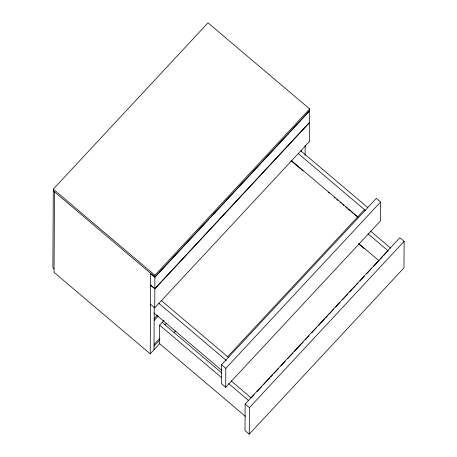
<?xml version="1.0" encoding="UTF-8"?>
<svg xmlns="http://www.w3.org/2000/svg" width="457" height="457" viewBox="0 0 457 457"><rect width="100%" height="100%" fill="white"/><g stroke="black" fill="none" stroke-linecap="round" stroke-linejoin="round"><path stroke-width="0.69" d="M53.28 190.855L154.906 276.959L309.629 110.663L309.64 108.955L208.009 22.85L53.292 189.152L52.881 267.762L54.063 268.762M54.469 191.86L54.046 272.361L150.222 353.849L159.836 343.521M150.222 353.849L150.644 273.349M154.003 349.782L154.232 307.041M154.746 307.835L154.843 288.893L309.566 122.596L309.469 141.533L154.746 307.835L150.484 304.225M154.849 288.613L154.906 277.245L309.629 110.942L309.566 122.31L154.849 288.613L150.582 284.997M154.906 276.959L154.917 275.257L309.64 108.955M164.069 320.323L159.602 325.121L159.504 343.59L245.438 416.401M221.548 364.72L221.451 383.663L225.712 387.273L380.435 220.977L380.532 202.034L376.271 198.418L221.548 364.72L225.809 368.336L225.712 387.273M245.135 404.017L244.998 430.54L249.259 434.15L403.982 267.848L404.119 241.33L399.858 237.72L245.135 404.017L249.402 407.633L249.259 434.15M301.369 151.724L301.374 150.296M305.11 155.494L305.162 145.52M154.169 318.655L157.568 315.004M154.158 320.363L158.048 316.187M164.971 324.818L166.422 323.253M154.032 344.481L159.859 338.214M154.026 346.183L159.853 339.922M174.1 332.433L175.551 330.868M227.62 356.717L364.469 209.626M225.809 368.336L380.532 202.034M251.196 397.881L254.109 394.751M257.023 391.62L261.872 386.405M263.815 384.314L269.636 378.059M270.607 377.014L272.549 374.929M274.006 373.363L278.376 368.668M280.798 366.063L285.168 361.367M287.596 358.756L292.931 353.021M294.388 351.456L303.122 342.065M305.065 339.979L308.949 335.809M311.857 332.679L316.712 327.463M318.655 325.373L324.476 319.117M325.447 318.072L327.389 315.987M328.846 314.422L333.696 309.206M335.638 307.115L340.008 302.425M342.43 299.815L347.771 294.079M349.714 291.989L352.136 289.384M353.107 288.338L355.535 285.734M356.506 284.688L357.962 283.123M359.905 281.038L364.269 276.342M366.697 273.737L371.547 268.516M373.489 266.431L379.316 260.17M380.287 259.13L382.709 256.52M383.68 255.48L388.05 250.784M249.402 407.633L404.119 241.33M300.763 150.799L367.662 207.478M298.244 153.512L365.68 210.648M291.103 160.304L358.002 216.984M291.103 160.778L303.065 170.918M328.086 192.111L329.171 193.037M334.067 197.184L335.158 198.104M336.786 199.486L337.877 200.406M340.048 202.251L341.139 203.171M342.773 204.553L343.858 205.479M345.492 206.861L347.12 208.243M348.211 209.163L350.382 211.008M351.473 211.928L353.101 213.31M354.192 214.23L357.454 216.995M370.57 231.128L390.695 248.18M368.051 233.841L388.17 250.887M358.711 243.524L378.836 260.576M358.711 243.998L364.149 248.608M53.292 189.152L154.917 275.257M150.644 273.634L154.906 277.245M150.582 285.282L154.843 288.893M161.39 300.603L228.831 357.745M158.865 303.317L226.306 360.459M153.9 312.902L221.885 370.501M162.126 322.413L221.953 373.101M231.196 380.932L251.321 397.984M159.602 325.121L221.605 377.653M228.671 383.646L248.797 400.698"/></g></svg>
